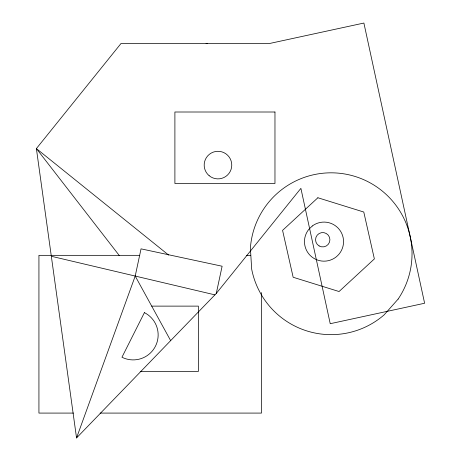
<?xml version="1.0" encoding="UTF-8"?>
<svg xmlns="http://www.w3.org/2000/svg" width="461" height="461" viewBox="0 0 461 461"><rect width="100%" height="100%" fill="white"/><g stroke="black" fill="none" stroke-linecap="round" stroke-linejoin="round"><path stroke-width="0.69" d="M76.543 437.95L135.206 276.064L141.043 248.854L222.116 266.233L216.278 293.444L76.543 437.95L51.332 256.276L214.907 294.861M216.278 293.444L300.895 188.359L330.226 323.703L424.616 303.246L363.89 23.05L269.501 43.507L121.001 43.507L36.384 148.586L51.229 255.567M139.769 255.336L38.931 255.336L38.931 413.085L73.506 413.085M246.376 255.336L250.698 255.336M151.709 306.121L198.38 306.121L198.38 371.428L140.196 371.428M100.158 413.085L261.502 413.085L261.502 292.626M206.055 43.507L207.49 43.565M168.645 255.083L36.384 148.586L119.324 255.573M135.206 276.064L170.651 340.627M144.408 312.633L121.958 357.235A24.969 24.969 0 0 0 155.484 346.159A24.969 24.969 0 0 0 144.408 312.633M398.143 299.068L384.128 314.869A80.917 80.917 0 0 1 251.666 269.091L250.398 248.006A80.917 80.917 0 0 1 357.54 177.26A80.917 80.917 0 0 1 398.143 299.068M312.287 225.994L308.64 229.561A19.541 19.541 0 0 0 319.571 260.661A19.541 19.541 0 0 0 343.134 237.611A19.541 19.541 0 0 0 312.287 225.994M317.883 197.757L282.57 230.373L293.156 277.257L339.054 291.531L374.367 258.921L363.781 212.037L317.883 197.757M274.969 112.006L174.898 112.006L174.898 183.478L274.969 183.478L274.969 112.006M209.15 175.693A13.79 13.79 0 0 0 231.56 167.435A13.79 13.79 0 0 0 213.201 152.153A13.79 13.79 0 0 0 209.15 175.693M319.139 245.955A7.18 7.18 0 0 0 329.909 239.737A7.18 7.18 0 0 0 319.139 233.52A7.18 7.18 0 0 0 319.139 245.955"/></g></svg>
